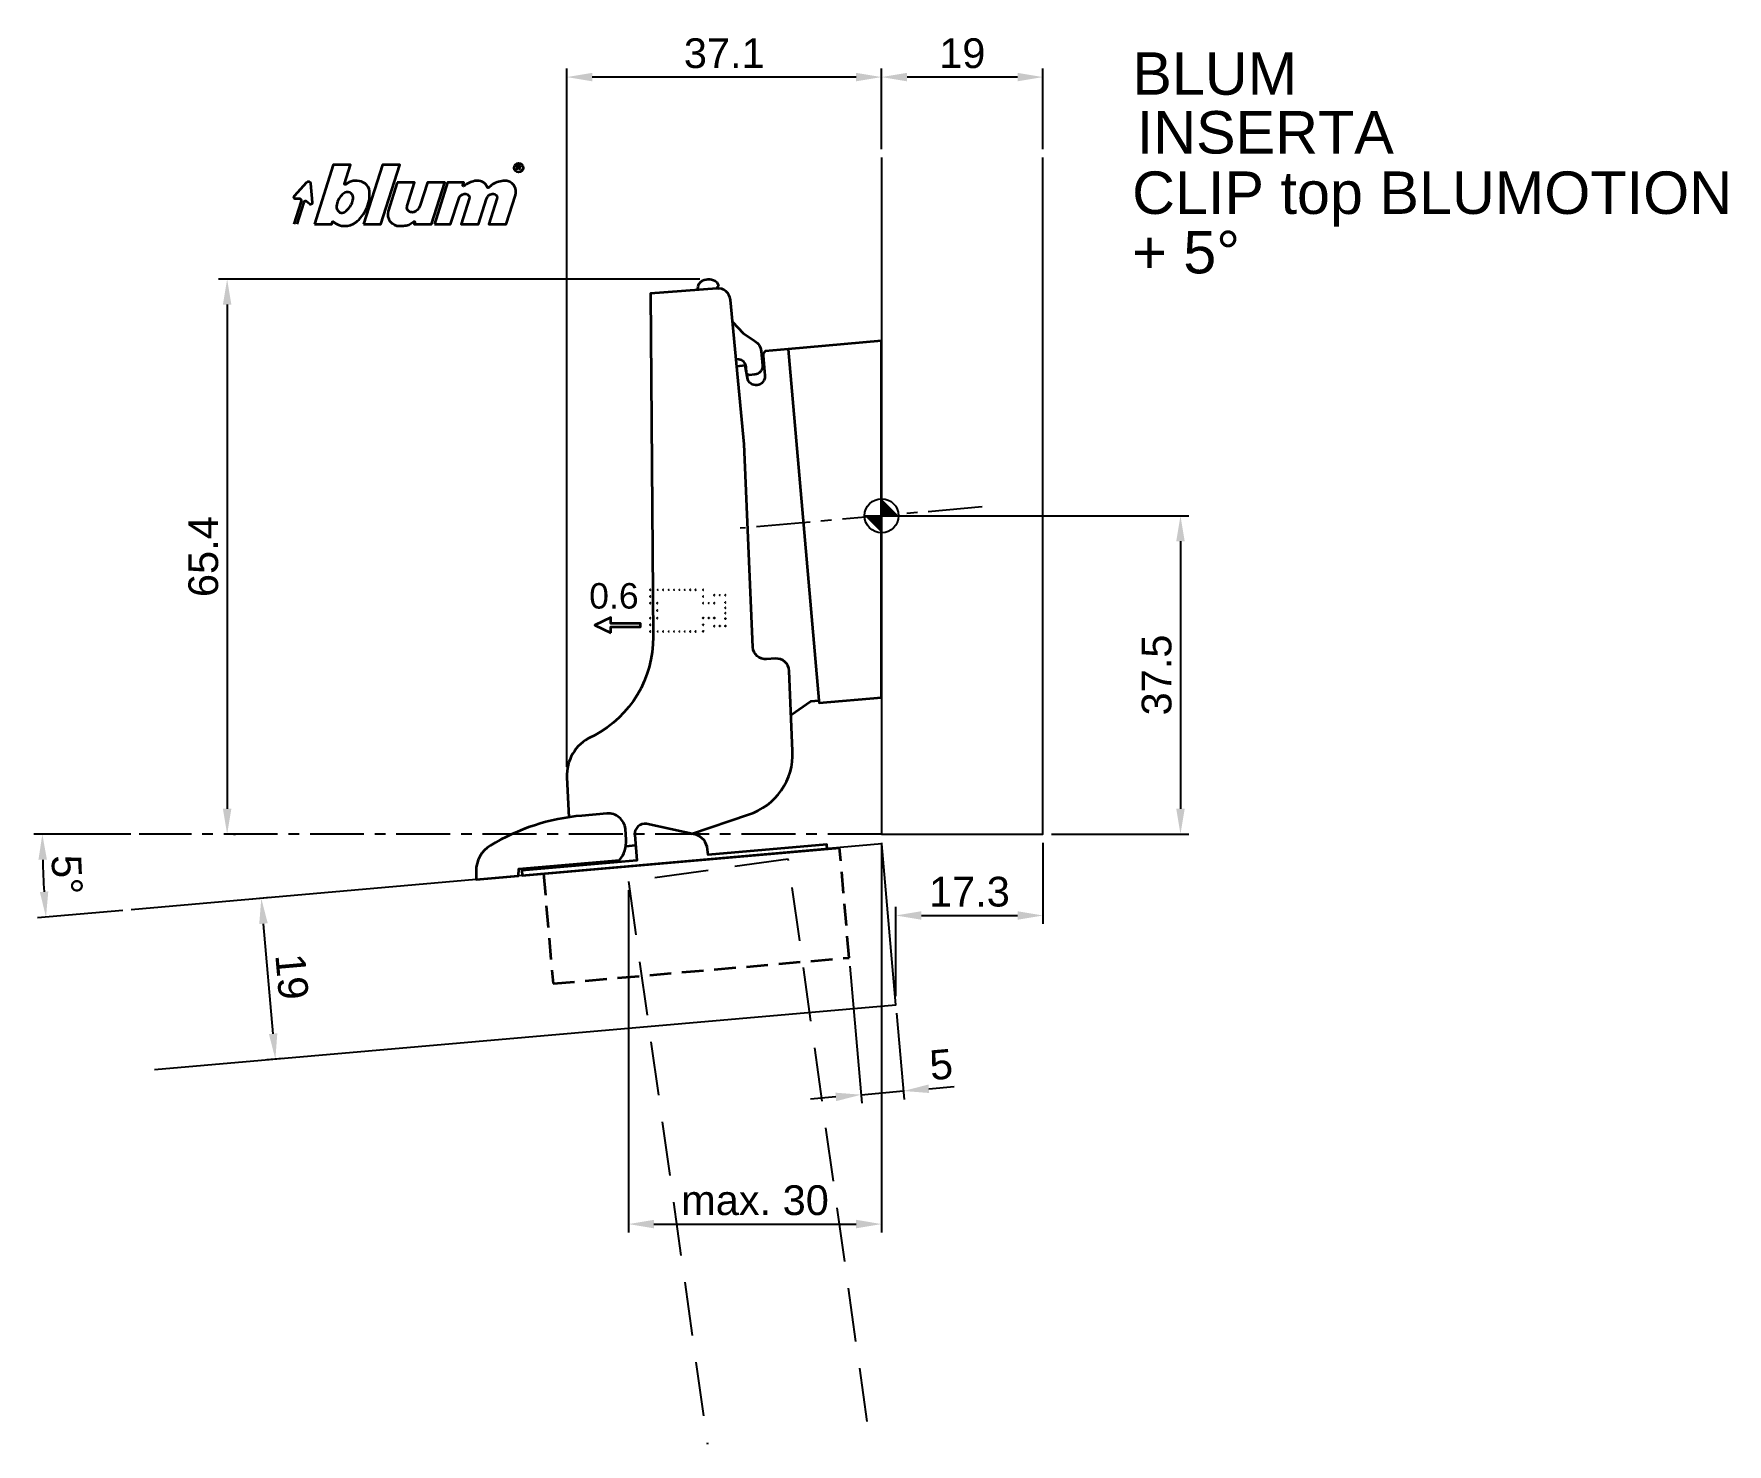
# Model space of a CAD drawing. Extents: x -100 to 100, y -109 to 57.
import ezdxf

# ---------------------------------------------------------------- set-up
doc = ezdxf.new("R2010")
doc.units = 0
doc.header["$PDMODE"] = 35
doc.header["$PDSIZE"] = 5
doc.linetypes.add('MITTE', pattern=[50.8, 31.75, -6.35, 6.35, -6.35])
doc.linetypes.add('STRICHLINIE', pattern=[19.05, 12.7, -6.35])
doc.layers.get('Defpoints').update_dxf_attribs({"linetype": 'CONTINUOUS'})
doc.layers.add('1', color=2, linetype='CONTINUOUS')
doc.layers.add('5', color=1, linetype='CONTINUOUS')
doc.layers.add('6', color=3, linetype='CONTINUOUS', lineweight=35)
doc.styles.add('Beschlag', font='ARIAL.TTF')
doc.dimstyles.new('Beschlag', dxfattribs={"dimtxt": 3.5, "dimasz": 3, "dimexe": 1, "dimexo": 1, "dimgap": 1, "dimtad": 1, "dimdec": 1, "dimdsep": 46, "dimtxsty": 'Beschlag', "dimcen": 2, "dimclrd": 256, "dimclre": 256, "dimclrt": 256, "dimadec": 1, "dimazin": 2, "dimtfac": 0.71, "dimtdec": 1, "dimtix": 1, "dimtmove": 2, "dimatfit": 0, "dimfxl": 0, "dimtolj": 1, "dimlwd": -1, "dimlwe": -1, "dimarcsym": 0})

# ---------------------------------------------------------------- blocks, each defined once
blk = doc.blocks.new('NullPunkt')
at = {"layer": '5'}
for points in [[(0, 2), (0, -2)], [(-2, 0), (2, 0)]]:
    blk.add_lwpolyline(points, dxfattribs=at)
blk.add_circle((0, 0), 2, dxfattribs=at)
for points in [[(0, 0), (-2, 0), (0, 2)], [(0, 0), (2, 0), (0, -2)]]:
    blk.add_solid(points, dxfattribs=at)
blk = doc.blocks.new('Logo_BLUM')
at = {"layer": '6', "color": 20, "linetype": 'Continuous'}
for points in [[(2.39, 0), (4.43, 0), (4.52, 0.26, -0.512391), (4.62, 0.29, 0.357881), (7.3, 0.25, 0.116336), (8.5, 1.76, 0.127435), (8.89, 3.85, 0.227045), (8.36, 4.79, 0.273775), (6.5, 4.93), (6.04, 4.67, -0.689828), (5.94, 4.76), (6.65, 7), (4.61, 7)], [(12.15, 4.9), (11.09, 1.53, 0.527578), (12.44, -0.2, -0.003338), (13.06, -0.17, 0.131781), (13.63, 0.02), (14.12, 0.32, -0.706223), (14.22, 0.24), (14.15, 0), (16.19, 0), (17.75, 4.9), (15.7, 4.9), (14.81, 2.11, -0.253672), (14.11, 1.42, -0.127823), (13.72, 1.42, -0.447747), (13.33, 2.15), (14.2, 4.9)], [(16.53, 0), (18.44, 0), (19.39, 3, -0.282196), (20.04, 3.56, -0.141376), (20.38, 3.52, -0.3938), (20.62, 2.99), (19.67, 0), (21.72, 0), (22.67, 3, -0.282189), (23.31, 3.56, -0.141385), (23.65, 3.52, -0.393792), (23.89, 2.99), (22.94, 0), (24.99, 0), (26.07, 3.42, 0.424526), (25.18, 5.07, 0.098115), (24.64, 5.11, 0.114777), (23.24, 4.6), (22.89, 4.28, -0.522588), (22.79, 4.31, 0.36711), (21.28, 5.09, 0.102012), (20, 4.5, -0.748324), (19.89, 4.58), (20, 4.9), (18.08, 4.9)], [(5.59, 3.39, 0.16703), (4.99, 2.14, 0.322673), (5.41, 1.39, 0.260102), (5.93, 1.42, 0.211929), (6.95, 3, 0.250706), (6.73, 3.62, 0.316796), (6.01, 3.72, 0.086595)]]:
    blk.add_lwpolyline(points, format="xyb", close=True, dxfattribs=at)
blk.add_lwpolyline([(8.18, 0), (10.23, 0), (12.45, 7), (10.4, 7)], close=True, dxfattribs=at)
for points in [[(26.26, 6.4), (26.26, 6.9), (26.52, 6.9, -0.975005), (26.53, 6.67, 0.014563), (26.45, 6.67), (26.26, 6.67), (26.45, 6.67), (26.52, 6.6), (26.57, 6.53), (26.62, 6.42)], [(0, 0), (0.86, 2.7, 0.480207), (0.67, 2.98), (0.19, 2.97, -0.689229), (0.05, 3.33), (1.49, 4.95, -0.685285), (1.94, 4.79), (2.15, 2.54, -0.636083), (1.84, 2.36), (1.47, 2.68, 0.560356), (1.16, 2.59), (0.34, 0)]]:
    blk.add_lwpolyline(points, format="xyb", dxfattribs=at)
blk.add_circle((26.44, 6.65), 0.527, dxfattribs=at)
blk = doc.blocks.new('*D6')
at = {"layer": '1'}
for p, q in [((0, 43.17), (0, 52.64)), ((19, 43.17), (19, 52.64)), ((16, 51.64), (3, 51.64))]:
    blk.add_line(p, q, dxfattribs=at)
for points in [[(3, 52.14), (3, 51.14), (0, 51.64)], [(16, 52.14), (16, 51.14), (19, 51.64)]]:
    blk.add_solid(points, dxfattribs=at)
at = {"layer": 'Defpoints', "color": 0}
for p in [(0, 51.64), (0, 42.17), (19, 42.17)]:
    blk.add_point(p, dxfattribs=at)
at = {"layer": '1', "insert": (9.5, 54.43), "char_height": 3.5, "attachment_point": 5, "style": 'Beschlag'}
blk.add_mtext('\\A1;19', dxfattribs=at)
blk = doc.blocks.new('*D7')
at = {"layer": '1'}
for p, q in [((-37.07, -29.55), (-37.07, 52.64)), ((0, 43.17), (0, 52.64)), ((-3, 51.64), (-34.07, 51.64))]:
    blk.add_line(p, q, dxfattribs=at)
for points in [[(-34.07, 52.14), (-34.07, 51.14), (-37.07, 51.64)], [(-3, 52.14), (-3, 51.14), (0, 51.64)]]:
    blk.add_solid(points, dxfattribs=at)
at = {"layer": 'Defpoints', "color": 0}
for p in [(-37.07, 51.64), (0, 42.17), (-37.07, -30.55)]:
    blk.add_point(p, dxfattribs=at)
at = {"layer": '1', "insert": (-18.53, 54.43), "char_height": 3.5, "attachment_point": 5, "style": 'Beschlag'}
blk.add_mtext('\\A1;37.1', dxfattribs=at)
blk = doc.blocks.new('*D8')
at = {"layer": '1'}
for p, q in [((1, 0), (36.19, 0)), ((35.19, -3), (35.19, -34.5)), ((20, -37.5), (36.19, -37.5))]:
    blk.add_line(p, q, dxfattribs=at)
for points in [[(34.69, -3), (35.69, -3), (35.19, 0)], [(34.69, -34.5), (35.69, -34.5), (35.19, -37.5)]]:
    blk.add_solid(points, dxfattribs=at)
at = {"layer": 'Defpoints', "color": 0}
for p in [(0, 0), (19, -37.5), (35.19, -37.5)]:
    blk.add_point(p, dxfattribs=at)
at = {"layer": '1', "insert": (32.4, -18.75), "char_height": 3.5, "attachment_point": 5, "rotation": 90, "style": 'Beschlag'}
blk.add_mtext('\\A1;37.5', dxfattribs=at)
blk = doc.blocks.new('*D9')
at = {"layer": '1'}
for p, q in [((-21.39, 27.86), (-78.07, 27.86)), ((-77.07, 24.86), (-77.07, -34.5)), ((-76.32, -37.5), (-76.07, -37.5))]:
    blk.add_line(p, q, dxfattribs=at)
for points in [[(-77.57, 24.86), (-76.57, 24.86), (-77.07, 27.86)], [(-77.57, -34.5), (-76.57, -34.5), (-77.07, -37.5)]]:
    blk.add_solid(points, dxfattribs=at)
at = {"layer": 'Defpoints', "color": 0}
for p in [(-20.39, 27.86), (-77.32, -37.5), (-77.07, -37.5)]:
    blk.add_point(p, dxfattribs=at)
at = {"layer": '1', "insert": (-79.86, -4.82), "char_height": 3.5, "attachment_point": 5, "rotation": 90, "style": 'Beschlag'}
blk.add_mtext('\\A1;65.4', dxfattribs=at)
blk = doc.blocks.new('*D10')
at = {"layer": '1'}
for p, q in [((-88.42, -37.5), (-99.83, -37.5)), ((-89.36, -46.46), (-99.4, -47.34))]:
    blk.add_line(p, q, dxfattribs=at)
blk.add_arc((13.11, -37.5), 111.94, 181.5356, 183.4644, dxfattribs=at)
for points in [[(-99.29, -40.51), (-98.29, -40.49), (-98.83, -37.5)], [(-98.13, -44.23), (-99.12, -44.3), (-98.4, -47.26)]]:
    blk.add_solid(points, dxfattribs=at)
at = {"layer": 'Defpoints', "color": 0}
for p in [(-87.42, -37.5), (0, -37.5), (0.03, -38.64), (-98.78, -40.76), (-88.36, -46.38)]:
    blk.add_point(p, dxfattribs=at)
at = {"layer": '1', "insert": (-95.94, -42.26), "char_height": 3.5, "attachment_point": 5, "rotation": 272.5, "style": 'Beschlag'}
blk.add_mtext('\\A1;5°', dxfattribs=at)
blk = doc.blocks.new('*D11')
at = {"layer": '1'}
for p, q in [((19, -38.5), (19, -48.06)), ((1.68, -56.57), (1.68, -46.06)), ((4.68, -47.06), (16, -47.06))]:
    blk.add_line(p, q, dxfattribs=at)
for points in [[(4.68, -46.56), (4.68, -47.56), (1.68, -47.06)], [(16, -46.56), (16, -47.56), (19, -47.06)]]:
    blk.add_solid(points, dxfattribs=at)
at = {"layer": 'Defpoints', "color": 0}
for p in [(19, -37.5), (19, -47.06), (1.68, -57.57)]:
    blk.add_point(p, dxfattribs=at)
at = {"layer": '1', "insert": (10.34, -44.28), "char_height": 3.5, "attachment_point": 5, "style": 'Beschlag'}
blk.add_mtext('\\A1;17.3', dxfattribs=at)
blk = doc.blocks.new('Seitliche Verstellung')
at = {"layer": '6'}
for centre in [(0, 4.9), (0, 4.12), (0.9, 4.9), (1.53, 4.9), (2.17, 4.9), (2.8, 4.9), (3.44, 4.9), (4.07, 4.9), (4.71, 4.9), (5.34, 4.9), (6.24, 4.9), (6.24, 4.12), (7.54, 4.28), (8.19, 4.28), (8.84, 4.28), (0, 3.34), (0.83, 3.34), (0.83, 2.46), (6.24, 3.33), (6.89, 3.33), (7.54, 3.33), (8.84, 3.41), (8.84, 2.77), (8.84, 2.14), (0, 1.56), (0, 0.78), (0, 0), (0.83, 1.56), (0.9, 0), (1.53, 0), (2.17, 0), (2.8, 0), (3.44, 0), (4.07, 0), (4.71, 0), (5.34, 0), (6.24, 1.58), (6.24, 0.79), (6.24, 0.01), (6.89, 1.58), (7.54, 1.58), (7.54, 0.63), (8.19, 0.64), (8.84, 1.5), (8.84, 0.64)]:
    blk.add_circle(centre, 0.00604, dxfattribs=at)
blk = doc.blocks.new('*D13')
at = {"layer": '1'}
for p, q in [((-72.04, -44.95), (-74.05, -45.13)), ((-71.66, -60.98), (-72.79, -48.03)), ((-70.53, -63.89), (-72.39, -64.05))]:
    blk.add_line(p, q, dxfattribs=at)
for points in [[(-72.29, -47.98), (-73.29, -48.07), (-73.05, -45.04)], [(-71.16, -60.93), (-72.15, -61.02), (-71.39, -63.97)]]:
    blk.add_solid(points, dxfattribs=at)
at = {"layer": 'Defpoints', "color": 0}
for p in [(-73.05, -45.04), (-71.04, -44.86), (-69.54, -63.8)]:
    blk.add_point(p, dxfattribs=at)
at = {"layer": '1', "insert": (-69.45, -54.26), "char_height": 3.5, "attachment_point": 5, "rotation": 275, "style": 'Beschlag'}
blk.add_mtext('\\A1;19', dxfattribs=at)
blk = doc.blocks.new('*D14')
at = {"layer": '1'}
for p, q in [((-3.73, -53.03), (-2.32, -69.15)), ((1.77, -58.57), (2.66, -68.72)), ((-2.41, -68.16), (2.57, -67.72)), ((5.56, -67.46), (8.55, -67.2)), ((-5.4, -68.42), (-8.39, -68.68))]:
    blk.add_line(p, q, dxfattribs=at)
for points in [[(5.52, -66.96), (5.6, -67.96), (2.57, -67.72)], [(-5.44, -67.92), (-5.36, -68.92), (-2.41, -68.16)]]:
    blk.add_solid(points, dxfattribs=at)
at = {"layer": 'Defpoints', "color": 0}
for p in [(-3.82, -52.03), (1.68, -57.57), (2.57, -67.72)]:
    blk.add_point(p, dxfattribs=at)
at = {"layer": '1', "insert": (7.01, -64.62), "char_height": 3.5, "attachment_point": 5, "rotation": 5, "style": 'Beschlag'}
blk.add_mtext('\\A1;5', dxfattribs=at)
blk = doc.blocks.new('*D15')
at = {"layer": '1'}
for p, q in [((0, -38.5), (0, -84.39)), ((-29.82, -44.07), (-29.82, -84.39)), ((-26.82, -83.39), (-3, -83.39))]:
    blk.add_line(p, q, dxfattribs=at)
for points in [[(-26.82, -82.89), (-26.82, -83.89), (-29.82, -83.39)], [(-3, -82.89), (-3, -83.89), (0, -83.39)]]:
    blk.add_solid(points, dxfattribs=at)
at = {"layer": 'Defpoints', "color": 0}
for p in [(0, -37.5), (-29.82, -43.07), (0, -83.39)]:
    blk.add_point(p, dxfattribs=at)
at = {"layer": '1', "insert": (-14.91, -80.6), "char_height": 3.5, "attachment_point": 5, "style": 'Beschlag'}
blk.add_mtext('\\A1;max. 30', dxfattribs=at)

msp = doc.modelspace()

# ---------------------------------------------------------------- linework, layer by layer
at = {"layer": '5', "color": 1, "linetype": 'MITTE', "ltscale": 0.2}
msp.add_line((11.82, 1.03), (-16.64, -1.46), dxfattribs=at)
at = {"layer": '5', "linetype": 'MITTE', "ltscale": 0.2}
msp.add_line((0, -37.5), (-87.42, -37.5), dxfattribs=at)
at = {"layer": '5'}
for points in [[(0, 42.17), (0, -37.5), (19, -37.5), (19, 42.17)], [(-85.63, -65.21), (1.68, -57.57), (0.03, -38.64), (-88.36, -46.38)]]:
    msp.add_lwpolyline(points, dxfattribs=at)
at = {"layer": '5', "linetype": 'STRICHLINIE', "ltscale": 0.5}
msp.add_lwpolyline([(-1.7, -106.65), (-11, -40.42), (-29.82, -43.07), (-20.51, -109.3)], dxfattribs=at)
at = {"layer": '6'}
for p, q in [((-10.99, 19.62), (-7.38, -21.74)), ((-28.97, -38.82), (-30.12, -38.92))]:
    msp.add_line(p, q, dxfattribs=at)
for points in [[(-22.4, -37.43), (-15.68, -35.19, 0.337509), (-10.48, -27.73), (-10.89, -18.25, 0.424475), (-12.5, -16.82), (-13.55, -16.9, -0.424475), (-15.16, -15.47), (-15.16, -15.47), (-16.19, 8.42), (-17.81, 25.42, 0.409111), (-19.42, 26.77), (-27.22, 26.16), (-26.9, -14.25, -0.280536), (-33.88, -25.9), (-34.24, -26.05, 0.301315), (-37.06, -30.81), (-36.83, -35.49)], [(-21.63, 26.6), (-21.64, 26.71, -0.303496), (-21.11, 27.68, -0.299039), (-19.41, 27.51), (-19.19, 27.11), (-19.35, 26.91), (-19.13, 26.73)], [(-17.56, 22.84), (-16.32, 21.5), (-14.97, 20.58, -0.253101), (-14.19, 19.39), (-14.04, 17.69, -0.414213), (-14.95, 16.61), (-15.58, 16.56, -0.414301), (-15.9, 16.83), (-15.96, 17.53, 0.349888), (-16.81, 18.4), (-17.14, 18.42)], [(-10.67, -23.43), (-8.32, -21.82), (-7.38, -21.74), (-7.35, -22.02), (0, -21.38), (0, 20.58), (-10.99, 19.62), (-13.7, 19.38), (-13.84, 19.22, 0.182969), (-13.96, 18.85), (-13.75, 16.49, -0.957291), (-15.81, 16.22), (-16.07, 17.67), (-16.07, 17.67), (-17.06, 17.58)], [(-6.4, -39.21), (-6.45, -38.71), (-20.44, -39.93), (-20.5, -39.28, 0.312987), (-21.95, -37.52), (-27.7, -36.29, 0.486363), (-29.08, -37.58), (-28.82, -40.57), (-28.82, -40.57), (-42.36, -41.75), (-42.31, -42.35), (-4.95, -39.08)]]:
    msp.add_lwpolyline(points, format="xyb", dxfattribs=at)
msp.add_lwpolyline([(-31.87, -13.77), (-31.87, -13.07), (-28.38, -13.07), (-28.38, -12.7), (-31.87, -12.7), (-31.87, -12), (-33.77, -12.89)], close=True, dxfattribs=at)
at = {"layer": '6', "flags": 128}
msp.add_lwpolyline([(-30.18, -36.87, 0.414214), (-32.35, -35.05), (-35.31, -35.31, 0.114125), (-46.07, -38.82, 0.262579), (-47.76, -41.82), (-47.76, -42.83), (-42.78, -42.39), (-42.71, -41.58), (-30.85, -40.54, 0.191102), (-30.09, -38.16), (-30.18, -36.87)], format="xyb", dxfattribs=at)
at = {"layer": '6', "linetype": 'STRICHLINIE', "ltscale": 0.2}
msp.add_lwpolyline([(-39.82, -42.13), (-38.69, -55.08), (-3.82, -52.03), (-4.95, -39.08)], dxfattribs=at)

# ---------------------------------------------------------------- block references
at = {"layer": '5', "rotation": 90}
msp.add_blockref('NullPunkt', (0, 0), dxfattribs=at)
at = {"layer": '6'}
for name, p in [('Logo_BLUM', (-69.19, 34.32)), ('Seitliche Verstellung', (-27.24, -13.62))]:
    msp.add_blockref(name, p, dxfattribs=at)

# ---------------------------------------------------------------- texts
at = {"layer": '1', "linetype": 'Continuous', "style": 'Beschlag'}
for s, p in [('BLUM', (29.52, 49.56)), ('CLIP top BLUMOTION', (29.5, 35.53)), ('+ 5%%D', (29.5, 28.53))]:
    msp.add_text(s, height=5, dxfattribs=at).set_placement(p)
at = {"layer": '1', "attachment_point": 1, "style": 'Beschlag'}
for s, insert, char_height, width in [('INSERTA', (30.04, 47.64), 5, 110.7908), ('0.6', (-34.44, -7.93), 3, 7.1)]:
    msp.add_mtext(s, dxfattribs=dict(at, insert=insert, char_height=char_height, width=width))

# ---------------------------------------------------------------- dimensions: what is measured, and where the dimension line sits
at = {"layer": '1'}
for base, p1, p2, picture, middle in [((-37.07, 51.64), (0, 42.17), (-37.07, -30.55), '*D7', (-18.53, 54.43)), ((0, 51.64), (19, 42.17), (0, 42.17), '*D6', (9.5, 54.43)), ((19, -47.06), (1.68, -57.57), (19, -37.5), '*D11', (10.34, -44.28))]:
    dim = msp.add_linear_dim(base=base, p1=p1, p2=p2, dimstyle='Beschlag', dxfattribs=at)
    dim.commit()
    dim.dimension.update_dxf_attribs({"geometry": picture, "text_midpoint": middle})
for base, p1, p2, angle, picture, middle in [((-77.07, -37.5), (-20.39, 27.86), (-77.32, -37.5), 90, '*D9', (-79.86, -4.82)), ((35.19, -37.5), (0, 0), (19, -37.5), 90, '*D8', (32.4, -18.75)), ((-73.05, -45.04), (-69.54, -63.8), (-71.04, -44.86), 95, '*D13', (-69.45, -54.26))]:
    dim = msp.add_linear_dim(base=base, p1=p1, p2=p2, angle=angle, dimstyle='Beschlag', dxfattribs=at)
    dim.commit()
    dim.dimension.update_dxf_attribs({"geometry": picture, "text_midpoint": middle})
dim = msp.add_angular_dim_2l(base=(-98.78, -40.76), line1=((0, -37.5), (-87.42, -37.5)), line2=((0.03, -38.64), (-88.36, -46.38)), dimstyle='Beschlag', dxfattribs=at)
dim.commit()
dim.dimension.update_dxf_attribs({"geometry": '*D10', "text_midpoint": (-95.94, -42.26)})
dim = msp.add_linear_dim(base=(0, -83.39), p1=(-29.82, -43.07), p2=(0, -37.5), text='max. 30', dimstyle='Beschlag', dxfattribs=at)
dim.commit()
dim.dimension.update_dxf_attribs({"geometry": '*D15', "text_midpoint": (-14.91, -80.6)})
dim = msp.add_linear_dim(base=(2.57, -67.72), p1=(-3.82, -52.03), p2=(1.68, -57.57), angle=5, dimstyle='Beschlag', dxfattribs=at)
dim.commit()
dim.dimension.update_dxf_attribs({"geometry": '*D14', "text_midpoint": (7.01, -64.62), "dimtype": 160})

doc.saveas('drawing.dxf')
